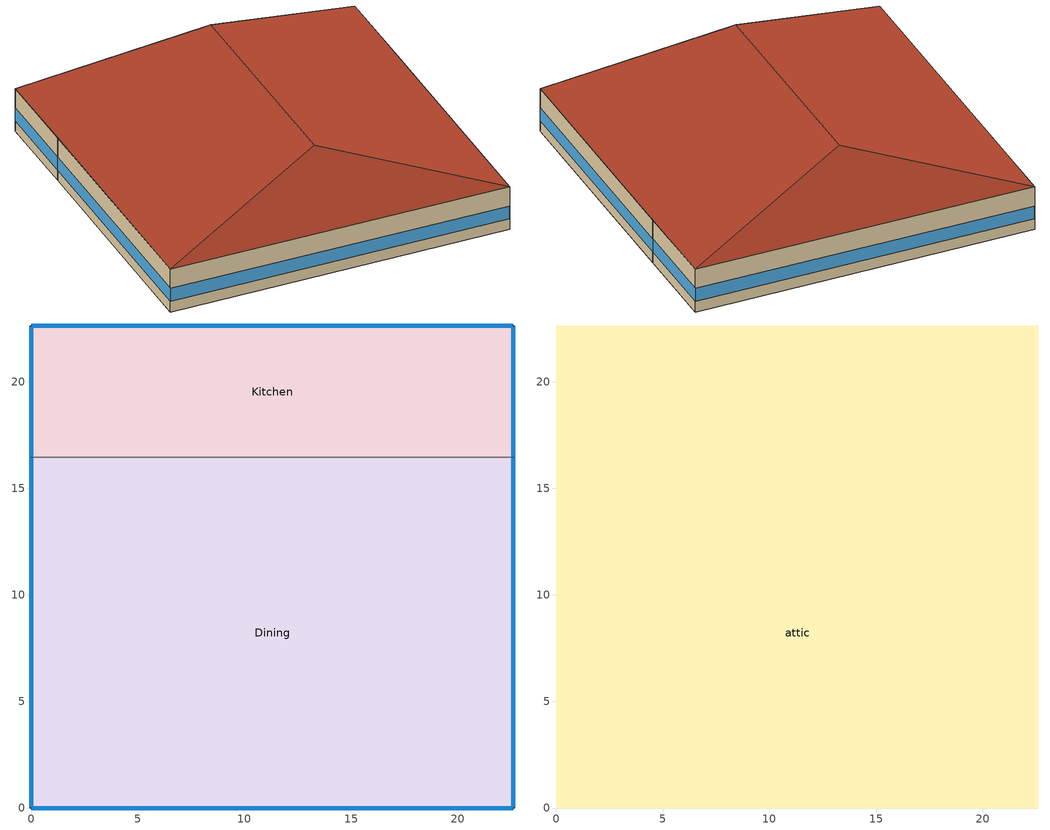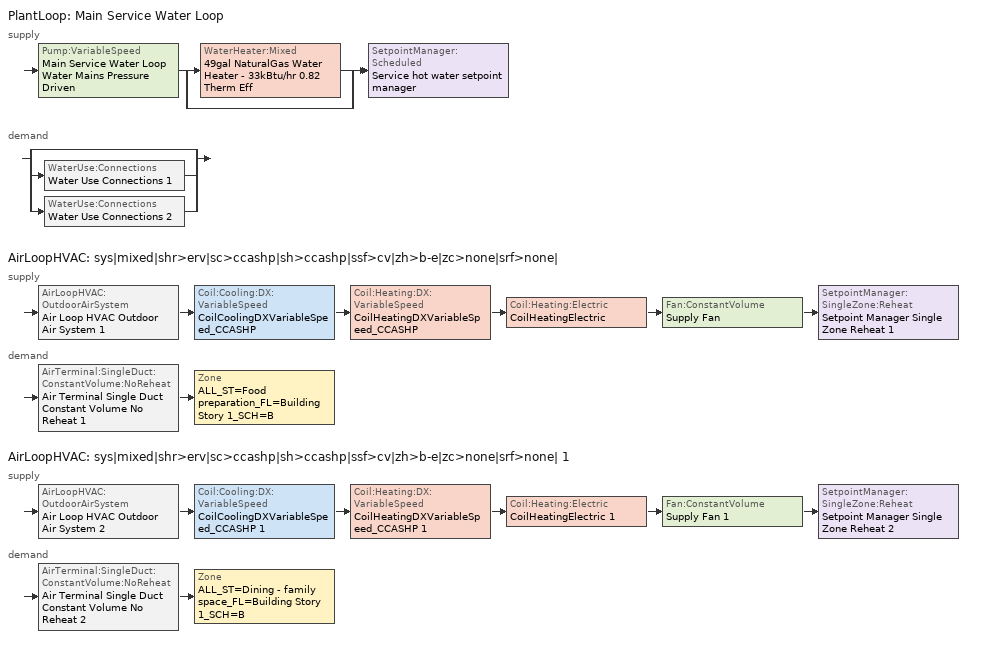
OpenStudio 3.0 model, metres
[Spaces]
Kitchen
 floor ground: 22.61,22.61 22.61,16.44 0,16.44 0,22.61 z0
 wall outside: 22.61,16.44 22.61,22.61 0,22.61 0,16.44 z0:3.05
 wall to Dining: 0,16.44 22.61,16.44 z0:3.05
 window (BTAP-Ext-FixedWindow:U=0.220 SHGC=0.600): 22.61,16.47 22.61,22.58 / 22.58,22.61 0.03,22.61 / 0,22.58 0,16.47 z0.76:1.68
Dining
 floor ground: 22.61,16.44 22.61,0 0,0 0,16.44 z0
 wall outside: 0,16.44 0,0 22.61,0 22.61,16.44 z0:3.05
 window (BTAP-Ext-FixedWindow:U=0.220 SHGC=0.600): 22.61,0.03 22.61,16.42 / 0.03,0 22.58,0 / 0,16.42 0,0.03 z0.76:1.68
attic
 floor to Dining: 22.61,16.44 22.61,0 0,0 0,16.44 z3.05
 floor to Kitchen: 22.61,22.61 22.61,16.44 0,16.44 0,22.61 z3.05
 roof outside: 11.3,18.84,6.82 22.61,22.61,3.05 0,22.61,3.05; 11.3,3.77,6.82 0,0,3.05 22.61,0,3.05; 11.3,18.84,6.82 0,22.61,3.05 0,0,3.05 11.3,3.77,6.82; 11.3,3.77,6.82 22.61,0,3.05 22.61,22.61,3.05 11.3,18.84,6.82
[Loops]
PlantLoop 'Main Service Water Loop'
 supply: Pump:VariableSpeed 'Main Service Water Loop Water Mains Pressure Driven' > split
  | WaterHeater:Mixed '49gal NaturalGas Water Heater - 33kBtu/hr 0.82 Therm Eff'
  | bypass
  join > SetpointManager:Scheduled 'Service hot water setpoint manager'
 demand: split
  | bypass
  | WaterUse:Connections 'Water Use Connections 1'
  | WaterUse:Connections 'Water Use Connections 2'
AirLoopHVAC 'sys|mixed|shr>erv|sc>ccashp|sh>ccashp|ssf>cv|zh>b-e|zc>none|srf>none|'
 supply: AirLoopHVAC:OutdoorAirSystem 'Air Loop HVAC Outdoor Air System 1' > Coil:Cooling:DX:VariableSpeed 'CoilCoolingDXVariableSpeed_CCASHP' > Coil:Heating:DX:VariableSpeed 'CoilHeatingDXVariableSpeed_CCASHP' > Coil:Heating:Electric 'CoilHeatingElectric' > Fan:ConstantVolume 'Supply Fan' > SetpointManager:SingleZone:Reheat 'Setpoint Manager Single Zone Reheat 1'
 demand: AirTerminal:SingleDuct:ConstantVolume:NoReheat 'Air Terminal Single Duct Constant Volume No Reheat 1' > Zone 'ALL_ST=Food preparation_FL=Building Story 1_SCH=B'
AirLoopHVAC 'sys|mixed|shr>erv|sc>ccashp|sh>ccashp|ssf>cv|zh>b-e|zc>none|srf>none| 1'
 supply: AirLoopHVAC:OutdoorAirSystem 'Air Loop HVAC Outdoor Air System 2' > Coil:Cooling:DX:VariableSpeed 'CoilCoolingDXVariableSpeed_CCASHP 1' > Coil:Heating:DX:VariableSpeed 'CoilHeatingDXVariableSpeed_CCASHP 1' > Coil:Heating:Electric 'CoilHeatingElectric 1' > Fan:ConstantVolume 'Supply Fan 1' > SetpointManager:SingleZone:Reheat 'Setpoint Manager Single Zone Reheat 2'
 demand: AirTerminal:SingleDuct:ConstantVolume:NoReheat 'Air Terminal Single Duct Constant Volume No Reheat 2' > Zone 'ALL_ST=Dining - family space_FL=Building Story 1_SCH=B'
[Site]
Banff CS_AB_CAN: Latitude {deg}=51.193; Longitude {deg}=-115.552; Time Zone {hr}=-7; Elevation {m}=1396.9; Terrain=City
[Building]
FullServiceRestaurant: North Axis {deg}=0; Default Construction Set=BTAP-Mass at hdd = 5500.0; Standards Number of Stories=1; Standards Number of Above Ground Stories=1; Standards Template=NECB2011; Standards Building Type=FullServiceRestaurant
[Site:WaterMainsTemperature]
Calculation Method=Correlation; Annual Average Outdoor Air Temperature {C}=2.93333; Maximum Difference In Monthly Average Outdoor Air Temperatures {deltaC}=24.2
[Site:GroundTemperature:BuildingSurface]
19.527, 19.502, 19.536, 19.598, 20.002, 21.64, 22.225, 22.375, 21.449, 20.121, 19.802, 19.633
[SizingPeriod:DesignDay] Barometric Pressure {Pa}=85631; Sky Clearness=0; Rain Indicator=0; Snow Indicator=0; Day of Month=21; Daylight Saving Time Indicator=0; Humidity Indicating Type=Wetbulb; Dry-Bulb Temperature Range Modifier Type=DefaultMultipliers
Name | Maximum Dry-Bulb Temperature {C} | Daily Dry-Bulb Temperature Range {deltaC} | Humidity Indicating Conditions at Maximum Dry-Bulb | Wind Speed {m/s} | Wind Direction {deg} | Month | Day Type | Solar Model Indicator | ASHRAE Taub | ASHRAE Taud
Banff CS Ann Clg .4% Condns DB=>MWB | 27.4 | 14.4 | 13.7 | 3.1 | 230 | 7 | SummerDesignDay | ASHRAETau | 0.357 | 2.375
Banff CS Ann Htg 99.6% Condns DB | -30.3 | 0 | -30.3 | 1.3 | 70 | 12 | WinterDesignDay | ASHRAEClearSky
[Material:NoMass] Roughness=Smooth; Thermal Absorptance=0.9; Solar Absorptance=0.7
Name | Thermal Resistance {m2-K/W} | Visible Absorptance
Typical Carpet Pad; Typical Carpet Pad 1 | 0.21648 | 0.8
Typical Insulation 1 | 5.91238 | 0.7
Typical Insulation 2 | 4.49096 | 0.7
Typical Insulation 3 | 6.17282 | 0.7
Typical Carpet Pad 2 | 1.25503 | 0.8
Typical Carpet Pad 3; Typical Carpet Pad 4 | 3.45515 | 0.8
Typical Insulation 4 | 0.454528 | 0.7
Typical Insulation 5 | 0.454545 | 0.7
[Material]
Name | Roughness | Thickness {m} | Conductivity {W/m-K} | Density {kg/m3} | Specific Heat {J/kg-K} | Thermal Absorptance | Solar Absorptance | Visible Absorptance
G05 25mm wood | MediumSmooth | 0.0254 | 0.15 | 608 | 1630 | 0.9 | 0.5 | 0.5
100mm Normalweight concrete floor 1 | MediumSmooth | 0.1016 | 2.31 | 2322 | 832
G01 13mm gypsum board 1 | Smooth | 0.0127 | 0.16 | 800 | 1090 | 0.9 | 0.7 | 0.5
4 in. Normalweight Concrete Floor 1 | MediumRough | 0.1016 | 2.31 | 2322 | 832 | 0.9 | 0.7 | 0.7
1IN Stucco 1 | Smooth | 0.0253 | 0.6918 | 1858 | 837 | 0.9 | 0.7 | 0.92
8IN CONCRETE HW RefBldg 1 | Rough | 0.2032 | 1.311 | 2240 | 836.8 | 0.9 | 0.7 | 0.7
1/2IN Gypsum 1 | Smooth | 0.0127 | 0.16 | 784.9 | 830 | 0.9 | 0.4 | 0.4
Metal Roof Surface 1; F08 Metal surface 1 | Smooth | 0.0008 | 45.28 | 7824 | 500 | 0.9 | 0.7 | 0.7
6 in. Normalweight Concrete Floor 1; 6 in. Normalweight Concrete Floor 2; 6 in. Normalweight Concrete Floor 3 | MediumRough | 0.1524 | 2.31 | 2322 | 832 | 0.9 | 0.7 | 0.7
[Construction]
BTAP-Int-Partition; BTAP-Int-Door: G05 25mm wood
BTAP-Int-Floor: 100mm Normalweight concrete floor 1, Typical Carpet Pad
BTAP-Int-Wall: G01 13mm gypsum board 1, G01 13mm gypsum board 1
BTAP-Int-Ceiling: Typical Carpet Pad, 100mm Normalweight concrete floor 1
BTAP-Int-Window: SimpleGlazing
BTAP-Ext-Floor-Mass:U-0.162: Typical Insulation 1, 4 in. Normalweight Concrete Floor 1, Typical Carpet Pad 1
BTAP-Ext-Wall-Mass:U-0.21: 1IN Stucco 1, 8IN CONCRETE HW RefBldg 1, Typical Insulation 2, 1/2IN Gypsum 1
BTAP-Ext-Roof-Metal:U-0.162: Metal Roof Surface 1, Typical Insulation 3
BTAP-Grnd-Floor-Mass:U-0.757: 6 in. Normalweight Concrete Floor 1, Typical Carpet Pad 2
BTAP-Grnd-Wall-Mass:U-0.284: 6 in. Normalweight Concrete Floor 2, Typical Carpet Pad 3
BTAP-Grnd-Roof-Mass:U-0.284: 6 in. Normalweight Concrete Floor 3, Typical Carpet Pad 4
BTAP-Ext-FixedWindow:U=0.220 SHGC=0.600; BTAP-Ext-GlassDoors:U=0.220 SHGC=0.600; BTAP-Ext-Skylights:U=0.220 SHGC=0.600; BTAP-Ext-DaylightDomes:U=0.220 SHGC=0.600; BTAP-Ext-DaylightDiffuser:U=0.220 SHGC=0.600: SimpleGlazing:U=0.220 SHGC=0.600
BTAP-Ext-Door:U-2.2: F08 Metal surface 1, Typical Insulation 4
BTAP-Ext-OverHeadDoor:U-2.2: Typical Insulation 5
[DefaultConstructionSet]
BTAP-Mass at hdd = 5500.0: Default Exterior Surface Constructions=BTAP-Mass at hdd = 5500.0; Default Interior Surface Constructions=Default Surface Constructions 2; Default Ground Contact Surface Constructions=BTAP-Mass at hdd = 5500.0 1; Default Exterior SubSurface Constructions=BTAP-Mass at hdd = 5500.0; Default Interior SubSurface Constructions=Default Sub Surface Constructions 2; Interior Partition Construction=BTAP-Int-Partition
[DefaultSurfaceConstructions]
Name | Floor Construction | Wall Construction | Roof Ceiling Construction
Default Surface Constructions 2 | BTAP-Int-Floor | BTAP-Int-Wall | BTAP-Int-Ceiling
BTAP-Mass at hdd = 5500.0 | BTAP-Ext-Floor-Mass:U-0.162 | BTAP-Ext-Wall-Mass:U-0.21 | BTAP-Ext-Roof-Metal:U-0.162
BTAP-Mass at hdd = 5500.0 1 | BTAP-Grnd-Floor-Mass:U-0.757 | BTAP-Grnd-Wall-Mass:U-0.284 | BTAP-Grnd-Roof-Mass:U-0.284
[DefaultSubSurfaceConstructions]
Name | Fixed Window Construction | Operable Window Construction | Door Construction | Glass Door Construction | Overhead Door Construction | Skylight Construction | Tubular Daylight Dome Construction | Tubular Daylight Diffuser Construction
Default Sub Surface Constructions 2 | BTAP-Int-Window | BTAP-Int-Window | BTAP-Int-Door
BTAP-Mass at hdd = 5500.0 | BTAP-Ext-FixedWindow:U=0.220 SHGC=0.600 | BTAP-Ext-FixedWindow:U=0.220 SHGC=0.600 | BTAP-Ext-Door:U-2.2 | BTAP-Ext-GlassDoors:U=0.220 SHGC=0.600 | BTAP-Ext-OverHeadDoor:U-2.2 | BTAP-Ext-Skylights:U=0.220 SHGC=0.600 | BTAP-Ext-DaylightDomes:U=0.220 SHGC=0.600 | BTAP-Ext-DaylightDiffuser:U=0.220 SHGC=0.600
[WindowMaterial:SimpleGlazingSystem] U-Factor {W/m2-K}=2.2; Solar Heat Gain Coefficient=0.6; Visible Transmittance=0.21
SimpleGlazing; SimpleGlazing:U=0.220 SHGC=0.600
[Space]
Name | Space Type | Building Story | Thermal Zone | Part of Total Floor Area
Kitchen | Space Function Food preparation | Building Story 1 | ALL_ST=Food preparation_FL=Building Story 1_SCH=B | Yes
Dining | Space Function Dining - family space | Building Story 1 | ALL_ST=Dining - family space_FL=Building Story 1_SCH=B | Yes
attic | Space Function - undefined - | Building Story 2 | ALL_ST=- undefined -_FL=Building Story 2_SCH=A | No
[BuildingStory]
Name | Nominal Z Coordinate {m}
Building Story 1 | 0
Building Story 2 | 3.0488
[SpaceType] Standards Building Type=Space Function
Name | Default Schedule Set | Design Specification Outdoor Air Object | Standards Space Type
Space Function - undefined - | Space Function - undefined - Schedule Set | Space Function - undefined - Ventilation | - undefined -
Space Function Dining - family space | Space Function Dining - family space Schedule Set | Space Function Dining - family space Ventilation | Dining - family space
Space Function Food preparation | Space Function Food preparation Schedule Set | Space Function Food preparation Ventilation | Food preparation
[DesignSpecification:OutdoorAir]
Name | Outdoor Air Flow per Person {m3/s-person} | Outdoor Air Flow per Floor Area {m3/s-m2} | Outdoor Air Flow Air Changes per Hour {1/hr} | Outdoor Air Method
Space Function - undefined - Ventilation | 0 | 0 | 0
Space Function Dining - family space Ventilation | 0.0266709 | 0.0009144 |  | Sum
Space Function Food preparation Ventilation | 0.0152241 | 0.0006096 |  | Sum
[DefaultScheduleSet] Infiltration Schedule=Always On
Name | Number of People Schedule | People Activity Level Schedule | Lighting Schedule | Electric Equipment Schedule
Space Function - undefined - Schedule Set
Space Function Dining - family space Schedule Set; Space Function Food preparation Schedule Set | NECB-B-Occupancy | NECB-Activity | NECB-B-Lighting | NECB-B-Electric-Equipment
[ThermostatSetpoint:DualSetpoint]
Name | Heating Setpoint Temperature Schedule | Cooling Setpoint Temperature Schedule
Space Function - undefined - Thermostat 3
Space Function Food preparation Thermostat 3; Space Function Dining - family space Thermostat 3 | NECB-B-Thermostat Setpoint-Heating | NECB-B-Thermostat Setpoint-Cooling
[People:Definition] Number of People Calculation Method=People/Area; Fraction Radiant=0.3
Name | People per Space Floor Area {person/m2}
Space Function Dining - family space People Definition | 0.0999967
Space Function Food preparation People Definition | 0.0500522
[People] Work Efficiency Schedule=Work Efficiency Schedule; Clothing Insulation Schedule=Clothing Schedule; Air Velocity Schedule=Air Velocity Schedule; Multiplier=1
Name | People Definition | Space or SpaceType
Space Function Dining - family space People | Space Function Dining - family space People Definition | Space Function Dining - family space
Space Function Food preparation People | Space Function Food preparation People Definition | Space Function Food preparation
[Lights:Definition] Design Level Calculation Method=Watts/Area; Fraction Radiant=0.5; Fraction Visible=0.2
Name | Watts per Space Floor Area {W/m2}
Space Function Dining - family space Lights Definition | 9.59992
Space Function Food preparation Lights Definition | 10.6999
[Lights] Fraction Replaceable=1
Name | Lights Definition | Space or SpaceType
Space Function Dining - family space Lights | Space Function Dining - family space Lights Definition | Space Function Dining - family space
Space Function Food preparation Lights | Space Function Food preparation Lights Definition | Space Function Food preparation
[ElectricEquipment:Definition] Design Level Calculation Method=Watts/Area; Fraction Radiant=0.5
Name | Watts per Space Floor Area {W/m2}
Space Function Dining - family space Elec Equip Definition | 0.999992
Space Function Food preparation Elec Equip Definition | 9.99992
[ElectricEquipment]
Name | Electric Equipment Definition | Space or SpaceType
Space Function Dining - family space Elec Equip | Space Function Dining - family space Elec Equip Definition | Space Function Dining - family space
Space Function Food preparation Elec Equip | Space Function Food preparation Elec Equip Definition | Space Function Food preparation
[SpaceInfiltration:DesignFlowRate] Schedule=Always On Discrete; Design Flow Rate Calculation Method=Flow/ExteriorArea; Flow per Exterior Surface Area {m3/s-m2}=0.00025; Constant Term Coefficient=0; Temperature Term Coefficient=0; Velocity Term Coefficient=0.224; Velocity Squared Term Coefficient=0
Name | Space or SpaceType
attic Infiltration | attic
Dining Infiltration | Dining
Kitchen Infiltration | Kitchen
[ThermalZone] Use Ideal Air Loads=No
Name | Thermostat
ALL_ST=- undefined -_FL=Building Story 2_SCH=A | Space Function - undefined - Thermostat 3
ALL_ST=Food preparation_FL=Building Story 1_SCH=B | Space Function Food preparation Thermostat 3
ALL_ST=Dining - family space_FL=Building Story 1_SCH=B | Space Function Dining - family space Thermostat 3
[Sizing:Zone] Zone Cooling Design Supply Air Temperature Input Method=SupplyAirTemperature; Zone Cooling Design Supply Air Temperature Difference {deltaC}=11.11; Zone Heating Design Supply Air Temperature Input Method=SupplyAirTemperature; Zone Heating Design Supply Air Temperature Difference {deltaC}=11.11; Zone Cooling Design Supply Air Humidity Ratio {kg-H2O/kg-air}=0.0085; Zone Heating Design Supply Air Humidity Ratio {kg-H2O/kg-air}=0.008; Cooling Design Air Flow Method=DesignDay; Heating Design Air Flow Method=DesignDay; Account for Dedicated Outdoor Air System=No; Dedicated Outdoor Air System Control Strategy=NeutralSupplyAir; Dedicated Outdoor Air Low Setpoint Temperature for Design {C}=autosize; Dedicated Outdoor Air High Setpoint Temperature for Design {C}=autosize
Name | Zone Cooling Design Supply Air Temperature {C} | Zone Heating Design Supply Air Temperature {C} | Zone Heating Sizing Factor | Zone Cooling Sizing Factor
ALL_ST=- undefined -_FL=Building Story 2_SCH=A | 14 | 40
ALL_ST=Food preparation_FL=Building Story 1_SCH=B; ALL_ST=Dining - family space_FL=Building Story 1_SCH=B | 13 | 43 | 1.3 | 1.1
[Zone equipment]
ALL_ST=Food preparation_FL=Building Story 1_SCH=B: Air Terminal Single Duct Constant Volume No Reheat 1, ZoneHVACBaseboardConvectiveElectric
ALL_ST=Dining - family space_FL=Building Story 1_SCH=B: Air Terminal Single Duct Constant Volume No Reheat 2, ZoneHVACBaseboardConvectiveElectric 1
[PlantLoop]
Main Service Water Loop: Glycol Concentration=0; Maximum Loop Temperature {C}=60; Minimum Loop Temperature {C}=10; Plant Loop Volume {m3}=Autocalculate; Load Distribution Scheme=Optimal
[Sizing:Plant]
Main Service Water Loop: Loop Type=Heating; Design Loop Exit Temperature {C}=60; Loop Design Temperature Difference {deltaC}=5; Sizing Option=NonCoincident; Zone Timesteps in Averaging Window=1; Coincident Sizing Factor Mode=None
[SetpointManager:Scheduled]
Service hot water setpoint manager: Control Variable=Temperature; Schedule=Service Water Loop Temp - 140F
[Pump:VariableSpeed]
Main Service Water Loop Water Mains Pressure Driven: Rated Pump Head {Pa}=0.001; Motor Efficiency=0.7; Pump Control Type=Continuous; Skin Loss Radiative Fraction=0.5; Design Power Sizing Method=PowerPerFlowPerPressure; Design Electric Power per Unit Flow Rate {W/(m3/s)}=348701.1; Design Shaft Power per Unit Flow Rate per Unit Head {W-s/m3-Pa}=1.28205; Design Minimum Flow Rate Fraction=0
[WaterHeater:Mixed]
49gal NaturalGas Water Heater - 33kBtu/hr 0.82 Therm Eff: Tank Volume {m3}=0.184338; Setpoint Temperature Schedule=Service Water Loop Temp - 140F; Deadband Temperature Difference {deltaC}=2; Maximum Temperature Limit {C}=60; Heater Control Type=Cycle; Heater Maximum Capacity {W}=9631.68; Heater Fuel Type=NaturalGas; Heater Thermal Efficiency=0.82; Part Load Factor Curve=SWH-EFFFPLR-NECB2011; Off Cycle Parasitic Fuel Consumption Rate {W}=31.3783; Off Cycle Parasitic Fuel Type=NaturalGas; Off Cycle Parasitic Heat Fraction to Tank=0.8; On Cycle Parasitic Fuel Consumption Rate {W}=31.3783; On Cycle Parasitic Fuel Type=NaturalGas; On Cycle Parasitic Heat Fraction to Tank=0; Ambient Temperature Indicator=Schedule; Ambient Temperature Schedule=Water Heater Ambient Temp Schedule - 70.0f; Off Cycle Loss Coefficient to Ambient Temperature {W/K}=2.9847; On Cycle Loss Coefficient to Ambient Temperature {W/K}=2.9847; Use Side Effectiveness=1; Source Side Effectiveness=1; Use Side Design Flow Rate {m3/s}=autosize; Source Side Design Flow Rate {m3/s}=autosize; Indirect Water Heating Recovery Time {hr}=1.5; Source Side Flow Control Mode=IndirectHeatPrimarySetpoint
[WaterUse:Connections]
Name | Water Use Equipment Name 1
Water Use Connections 1 | Dining Service Water Use 0.38gal/min
Water Use Connections 2 | Kitchen Service Water Use 0.07gal/min
[WaterUse:Equipment:Definition]
Name | Peak Flow Rate {m3/s} | Target Temperature Schedule | Sensible Fraction Schedule | Latent Fraction Schedule
Dining Service Water Use Def 0.38gal/min | 2.39515e-05 | Schedule Ruleset 5 | Schedule Ruleset 3 | Schedule Ruleset 4
Kitchen Service Water Use Def 0.07gal/min | 4.49574e-06 | Schedule Ruleset 8 | Schedule Ruleset 6 | Schedule Ruleset 7
[WaterUse:Equipment] Flow Rate Fraction Schedule=NECB-B-Service Water Heating
Name | Water Use Equipment Definition | Space
Dining Service Water Use 0.38gal/min | Dining Service Water Use Def 0.38gal/min | Dining
Kitchen Service Water Use 0.07gal/min | Kitchen Service Water Use Def 0.07gal/min | Kitchen
[AirLoopHVAC] Design Supply Air Flow Rate {m3/s}=AutoSize
Name | Availability Schedule
sys|mixed|shr>erv|sc>ccashp|sh>ccashp|ssf>cv|zh>b-e|zc>none|srf>none| | sys|mixed|shr>none|sc>ccashp|sh>ccashp|ssf>cv|zh>b-e|zc>none|srf>none| Occ Sch
sys|mixed|shr>erv|sc>ccashp|sh>ccashp|ssf>cv|zh>b-e|zc>none|srf>none| 1 | sys|mixed|shr>none|sc>ccashp|sh>ccashp|ssf>cv|zh>b-e|zc>none|srf>none| 1 Occ Sch
[Sizing:System] Type of Load to Size On=Sensible; Design Outdoor Air Flow Rate {m3/s}=Autosize; Central Heating Maximum System Air Flow Ratio=1; Preheat Design Temperature {C}=7; Preheat Design Humidity Ratio {kg-H2O/kg-Air}=0.008; Precool Design Temperature {C}=13; Precool Design Humidity Ratio {kg-H2O/kg-Air}=0.008; Central Cooling Design Supply Air Temperature {C}=13; Central Heating Design Supply Air Temperature {C}=43; Sizing Option=NonCoincident; 100% Outdoor Air in Cooling=No; 100% Outdoor Air in Heating=No; Central Cooling Design Supply Air Humidity Ratio {kg-H2O/kg-Air}=0.0085; Central Heating Design Supply Air Humidity Ratio {kg-H2O/kg-Air}=0.008; Cooling Design Air Flow Method=DesignDay; Cooling Design Air Flow Rate {m3/s}=0; Heating Design Air Flow Method=DesignDay; Heating Design Air Flow Rate {m3/s}=0; System Outdoor Air Method=ZoneSum; Zone Maximum Outdoor Air Fraction=1; Cooling Supply Air Flow Rate Per Floor Area {m3/s-m2}=0.00996765; Cooling Fraction of Autosized Cooling Supply Air Flow Rate=1; Cooling Supply Air Flow Rate Per Unit Cooling Capacity {m3/s-W}=3.94755e-05; Heating Supply Air Flow Rate Per Floor Area {m3/s-m2}=0.00996765; Heating Fraction of Autosized Heating Supply Air Flow Rate=1; Heating Fraction of Autosized Cooling Supply Air Flow Rate=1; Heating Supply Air Flow Rate Per Unit Heating Capacity {m3/s-W}=3.15882e-05; Cooling Design Capacity Method=CoolingDesignCapacity; Cooling Design Capacity {W}=autosize; Cooling Design Capacity Per Floor Area {W/m2}=234.7; Fraction of Autosized Cooling Design Capacity=1; Heating Design Capacity Method=HeatingDesignCapacity; Heating Design Capacity {W}=autosize; Heating Design Capacity Per Floor Area {W/m2}=157; Fraction of Autosized Heating Design Capacity=1; Central Cooling Capacity Control Method=OnOff
sys|mixed|shr>erv|sc>ccashp|sh>ccashp|ssf>cv|zh>b-e|zc>none|srf>none|; sys|mixed|shr>erv|sc>ccashp|sh>ccashp|ssf>cv|zh>b-e|zc>none|srf>none| 1
[SetpointManager:SingleZone:Reheat] Minimum Supply Air Temperature {C}=13; Maximum Supply Air Temperature {C}=43
Name | Control Zone
Setpoint Manager Single Zone Reheat 1 | ALL_ST=Food preparation_FL=Building Story 1_SCH=B
Setpoint Manager Single Zone Reheat 2 | ALL_ST=Dining - family space_FL=Building Story 1_SCH=B
[Fan:ConstantVolume] Availability Schedule=Always On Discrete; Fan Total Efficiency=0.39975; Pressure Rise {Pa}=640; Maximum Flow Rate {m3/s}=AutoSize; Motor Efficiency=0.615
Supply Fan; Supply Fan 1
[Coil:Heating:DX:VariableSpeed] Nominal Speed Level=1; Rated Heating Capacity At Selected Nominal Speed Level {W}=autosize; Rated Air Flow Rate At Selected Nominal Speed Level {m3/s}=autosize; Defrost Energy Input Ratio Function of Temperature Curve=Mitsubishi Hyper Heating VRF Outdoor Unit Defrost HEIRFT curve 1; Minimum Outdoor Dry-Bulb Temperature for Compressor Operation {C}=-25; Maximum Outdoor Dry-Bulb Temperature for Defrost Operation {C}=5; Crankcase Heater Capacity {W}=0.001; Maximum Outdoor Dry-Bulb Temperature for Crankcase Heater Operation {C}=10; Defrost Strategy=ReverseCycle; Defrost Control=OnDemand; Defrost Time Period Fraction=0.166667; Resistive Defrost Heater Capacity {W}=autosize
Name | Energy Part Load Fraction Curve
CoilHeatingDXVariableSpeed_CCASHP | Mitsubishi Hyper Heating VRF Outdoor Unit HPLFFPLR curve
CoilHeatingDXVariableSpeed_CCASHP 1 | Mitsubishi Hyper Heating VRF Outdoor Unit HPLFFPLR curve 1
[Coil:Heating:DX:VariableSpeed:SpeedData] Reference Unit Gross Rated Heating Capacity {W}=9124.85; Reference Unit Gross Rated Heating COP=4.06; Reference Unit Rated Air Flow Rate {m3/s}=0.653; Heating Capacity Function of Temperature Curve=Mitsubishi Hyper Heating VRF Outdoor Unit HCAPFT curve; Total  Heating Capacity Function of Air Flow Fraction Curve=Mitsubishi Hyper Heating VRF Outdoor Unit HCAPFFF curve; Energy Input Ratio Function of Temperature Curve=Mitsubishi Hyper Heating VRF Outdoor Unit HEIRFT curve; Energy Input Ratio Function of Air Flow Fraction Curve=Mitsubishi Hyper Heating VRF Outdoor Unit HEIRFFF curve
Coil Heating DX Variable Speed Speed Data 1; Coil Heating DX Variable Speed Speed Data 2
[Coil:Heating:Electric] Availability Schedule=Always On Discrete
CoilHeatingElectric; CoilHeatingElectric 1
[Coil:Cooling:DX:VariableSpeed] Nominal Speed Level=1; Gross Rated Total Cooling Capacity At Selected Nominal Speed Level {W}=autosize; Rated Air Flow Rate At Selected Nominal Speed Level {m3/s}=autosize; Nominal Time for Condensate to Begin Leaving the Coil {s}=0; Initial Moisture Evaporation Rate Divided by Steady-State AC Latent Capacity=0; Condenser Type=AirCooled; Evaporative Condenser Pump Rated Power Consumption {W}=0; Crankcase Heater Capacity {W}=0; Maximum Outdoor Dry-Bulb Temperature for Crankcase Heater Operation {C}=10; Minimum Outdoor Dry-Bulb Temperature for Compressor Operation {C}=-25; Basin Heater Capacity {W/K}=0; Basin Heater Setpoint Temperature {C}=2
Name | Energy Part Load Fraction Curve
CoilCoolingDXVariableSpeed_CCASHP | Mitsubishi Hyper Heating VRF Outdoor Unit CPLFFPLR curve
CoilCoolingDXVariableSpeed_CCASHP 1 | Mitsubishi Hyper Heating VRF Outdoor Unit CPLFFPLR curve 1
[Coil:Cooling:DX:VariableSpeed:SpeedData] Reference Unit Gross Rated Total Cooling Capacity {W}=8914.19; Reference Unit Gross Rated Sensible Heat Ratio=0.79; Reference Unit Gross Rated Cooling COP {W/W}=3.66; Reference Unit Rated Air Flow Rate {m3/s}=0.944; Total Cooling Capacity Function of Temperature Curve=Mitsubishi Hyper Heating VRF Outdoor Unit CCAPFT curve; Total Cooling Capacity Function of Air Flow Fraction Curve=Mitsubishi Hyper Heating VRF Outdoor Unit CCAPFFF curve; Energy Input Ratio Function of Temperature Curve=Mitsubishi Hyper Heating VRF Outdoor Unit CEIRFT curve; Energy Input Ratio Function of Air Flow Fraction Curve=Mitsubishi Hyper Heating VRF Outdoor Unit CEIRFFF curve
Coil Cooling DX Variable Speed Speed Data 1; Coil Cooling DX Variable Speed Speed Data 2
[Controller:OutdoorAir] Minimum Outdoor Air Flow Rate {m3/s}=autosize; Maximum Outdoor Air Flow Rate {m3/s}=Autosize; Economizer Control Type=NoEconomizer; Economizer Control Action Type=ModulateFlow; Economizer Maximum Limit Dry-Bulb Temperature {C}=28; Economizer Maximum Limit Enthalpy {J/kg}=64000; Economizer Minimum Limit Dry-Bulb Temperature {C}=-100; Lockout Type=NoLockout; Minimum Limit Type=FixedMinimum; High Humidity Control=No; Heat Recovery Bypass Control Type=BypassWhenOAFlowGreaterThanMinimum
Name | Minimum Outdoor Air Schedule | Controller Mechanical Ventilation
Controller Outdoor Air 1 | sys|mixed|shr>none|sc>ccashp|sh>ccashp|ssf>cv|zh>b-e|zc>none|srf>none| Occ Sch | Controller Mechanical Ventilation 1
Controller Outdoor Air 2 | sys|mixed|shr>none|sc>ccashp|sh>ccashp|ssf>cv|zh>b-e|zc>none|srf>none| 1 Occ Sch | Controller Mechanical Ventilation 2
[Controller:MechanicalVentilation] Availability Schedule=Always On Discrete; System Outdoor Air Method=ZoneSum
Controller Mechanical Ventilation 1; Controller Mechanical Ventilation 2
[AirLoopHVAC:OutdoorAirSystem]
Name | Controller
Air Loop HVAC Outdoor Air System 1 | Controller Outdoor Air 1
Air Loop HVAC Outdoor Air System 2 | Controller Outdoor Air 2
[AirTerminal:SingleDuct:ConstantVolume:NoReheat] Availability Schedule=Always On Discrete; Maximum Air Flow Rate {m3/s}=AutoSize
Air Terminal Single Duct Constant Volume No Reheat 1; Air Terminal Single Duct Constant Volume No Reheat 2
[ZoneHVAC:Baseboard:Convective:Electric] Availability Schedule=Always On Discrete; Nominal Capacity {W}=autosize; Efficiency=1
ZoneHVACBaseboardConvectiveElectric; ZoneHVACBaseboardConvectiveElectric 1
[AvailabilityManager:NightCycle] Applicability Schedule=Always On Discrete; Control Type=CycleOnAny; Thermostat Tolerance {deltaC}=1; Cycling Run Time {s}=3600
Availability Manager Night Cycle 1; Availability Manager Night Cycle 2
[HeatExchanger:AirToAir:SensibleAndLatent] Availability Schedule=Always On Discrete; Nominal Supply Air Flow Rate {m3/s}=autosize; Sensible Effectiveness at 100% Heating Air Flow=0.5; Latent Effectiveness at 100% Heating Air Flow=0.5; Sensible Effectiveness at 75% Heating Air Flow=0.5; Latent Effectiveness at 75% Heating Air Flow=0.5; Sensible Effectiveness at 100% Cooling Air Flow=0.5; Latent Effectiveness at 100% Cooling Air Flow=0.5; Sensible Effectiveness at 75% Cooling Air Flow=0.5; Latent Effectiveness at 75% Cooling Air Flow=0.5; Supply Air Outlet Temperature Control=Yes; Heat Exchanger Type=Rotary; Frost Control Type=ExhaustOnly; Threshold Temperature {C}=-23.3; Initial Defrost Time Fraction=0.167; Rate of Defrost Time Fraction Increase {1/K}=1.44; Economizer Lockout=Yes
Name | Nominal Electric Power {W}
sys|mixed|shr>none|sc>ccashp|sh>ccashp|ssf>cv|zh>b-e|zc>none|srf>none| ERV | 187.192
sys|mixed|shr>none|sc>ccashp|sh>ccashp|ssf>cv|zh>b-e|zc>none|srf>none| 1 ERV | 1005.26
[SetpointManager:OutdoorAirPretreat] Minimum Setpoint Temperature {C}=-99; Maximum Setpoint Temperature {C}=99; Minimum Setpoint Humidity Ratio {kgWater/kgDryAir}=1e-05; Maximum Setpoint Humidity Ratio {kgWater/kgDryAir}=1
Setpoint Manager Outdoor Air Pretreat 1; Setpoint Manager Outdoor Air Pretreat 2
[Schedule:Constant]
Always On Discrete: Value=1
[Schedule:Ruleset]
Always On: Default Day Schedule=Always On Default
Clothing Schedule: Default Day Schedule=Clothing Schedule Default Winter Clothes
Air Velocity Schedule: Default Day Schedule=Air Velocity Schedule Default
Work Efficiency Schedule: Default Day Schedule=Work Efficiency Schedule Default
NECB-B-Occupancy: Default Day Schedule=NECB-B-Occupancy Default
NECB-Activity: Default Day Schedule=NECB-Activity Default; Summer Design Day Schedule=NECB-Activity Summer Design Day; Winter Design Day Schedule=NECB-Activity Winter Design Day
NECB-B-Lighting: Default Day Schedule=NECB-B-Lighting Default
NECB-B-Electric-Equipment: Default Day Schedule=NECB-B-Electric-Equipment Default
NECB-B-Thermostat Setpoint-Heating: Default Day Schedule=NECB-B-Thermostat Setpoint-Heating Default
NECB-B-Thermostat Setpoint-Cooling: Default Day Schedule=NECB-B-Thermostat Setpoint-Cooling Default
Service Water Loop Temp - 140F: Default Day Schedule=Service Water Loop Temp - 140F Default
Water Heater Ambient Temp Schedule - 70.0f: Default Day Schedule=Water Heater Ambient Temp Schedule - 70.0f Default
Schedule Ruleset 3: Default Day Schedule=Schedule Day 5
Schedule Ruleset 4: Default Day Schedule=Schedule Day 6
Schedule Ruleset 5: Default Day Schedule=Schedule Day 7
NECB-B-Service Water Heating: Default Day Schedule=NECB-B-Service Water Heating Default
Schedule Ruleset 6: Default Day Schedule=Schedule Day 8
Schedule Ruleset 7: Default Day Schedule=Schedule Day 9
Schedule Ruleset 8: Default Day Schedule=Schedule Day 10
sys|mixed|shr>none|sc>ccashp|sh>ccashp|ssf>cv|zh>b-e|zc>none|srf>none| Occ Sch: Default Day Schedule=sys|mixed|shr>none|sc>ccashp|sh>ccashp|ssf>cv|zh>b-e|zc>none|srf>none| Occ Sch Default; Summer Design Day Schedule=sys|mixed|shr>none|sc>ccashp|sh>ccashp|ssf>cv|zh>b-e|zc>none|srf>none| Occ Sch Summer Design Day; Winter Design Day Schedule=sys|mixed|shr>none|sc>ccashp|sh>ccashp|ssf>cv|zh>b-e|zc>none|srf>none| Occ Sch Winter Design Day
sys|mixed|shr>none|sc>ccashp|sh>ccashp|ssf>cv|zh>b-e|zc>none|srf>none| 1 Occ Sch: Default Day Schedule=sys|mixed|shr>none|sc>ccashp|sh>ccashp|ssf>cv|zh>b-e|zc>none|srf>none| 1 Occ Sch Default; Summer Design Day Schedule=sys|mixed|shr>none|sc>ccashp|sh>ccashp|ssf>cv|zh>b-e|zc>none|srf>none| 1 Occ Sch Summer Design Day; Winter Design Day Schedule=sys|mixed|shr>none|sc>ccashp|sh>ccashp|ssf>cv|zh>b-e|zc>none|srf>none| 1 Occ Sch Winter Design Day
[Schedule:Day]
Always On Default; Clothing Schedule Default Winter Clothes; sys|mixed|shr>none|sc>ccashp|sh>ccashp|ssf>cv|zh>b-e|zc>none|srf>none| Occ Sch Winter Design Day; sys|mixed|shr>none|sc>ccashp|sh>ccashp|ssf>cv|zh>b-e|zc>none|srf>none| Occ Sch Summer Design Day; sys|mixed|shr>none|sc>ccashp|sh>ccashp|ssf>cv|zh>b-e|zc>none|srf>none| 1 Occ Sch Winter Design Day; sys|mixed|shr>none|sc>ccashp|sh>ccashp|ssf>cv|zh>b-e|zc>none|srf>none| 1 Occ Sch Summer Design Day: 24, 0, 1
Clothing Schedule Summer Clothes: 24, 0, 0.5
Air Velocity Schedule Default; Schedule Day 5; Schedule Day 8: 24, 0, 0.2
Work Efficiency Schedule Default: 24, 0, 0
NECB-B-Occupancy Default; NECB-B-Occupancy Default|Wkdy Day: 1, 0, 0.3, 2, 0, 0.1, 9, 0, 0, 10, 0, 0.1, 11, 0, 0.2, 12, 0, 0.5, 13, 0, 0.9, 14, 0, 0.8, 15, 0, 0.5, 17, 0, 0.2, 18, 0, 0.3, 19, 0, 0.6, 22, 0, 0.9, 23, 0, 0.6, 24, 0, 0.4
NECB-B-Occupancy Sat Day: 1, 0, 0.5, 2, 0, 0.3, 9, 0, 0, 10, 0, 0.1, 11, 0, 0.2, 12, 0, 0.5, 13, 0, 0.9, 14, 0, 0.8, 15, 0, 0.5, 17, 0, 0.2, 18, 0, 0.3, 19, 0, 0.6, 22, 0, 0.9, 24, 0, 0.6
NECB-B-Occupancy Sun|Hol Day: 1, 0, 0.1, 2, 0, 0.3, 10, 0, 0, 11, 0, 0.1, 12, 0, 0.4, 14, 0, 0.5, 15, 0, 0.4, 18, 0, 0.2, 19, 0, 0.5, 21, 0, 0.7, 22, 0, 0.5, 23, 0, 0.3, 24, 0, 0.1
NECB-Activity Default; NECB-Activity Winter Design Day; NECB-Activity Summer Design Day: 24, 0, 130
NECB-B-Lighting Default; NECB-B-Lighting Default|Wkdy Day; NECB-B-Lighting Sat Day; NECB-B-Electric-Equipment Default; NECB-B-Electric-Equipment Default|Wkdy Day; NECB-B-Electric-Equipment Sat Day: 1, 0, 0.9, 2, 0, 0.5, 9, 0, 0.1, 10, 0, 0.5, 11, 0, 0.7, 24, 0, 0.9
NECB-B-Lighting Sun|Hol Day; NECB-B-Electric-Equipment Sun|Hol Day: 2, 0, 0.5, 10, 0, 0.1, 11, 0, 0.5, 23, 0, 0.9, 24, 0, 0.5
NECB-B-Thermostat Setpoint-Heating Default; NECB-B-Thermostat Setpoint-Heating Default|Wkdy Day; NECB-B-Thermostat Setpoint-Heating Sat Day: 2, 0, 22, 8, 0, 18, 9, 0, 20, 24, 0, 22
NECB-B-Thermostat Setpoint-Heating Sun|Hol Day: 1, 0, 18, 2, 0, 22, 9, 0, 18, 10, 0, 20, 23, 0, 22, 24, 0, 18
NECB-B-Thermostat Setpoint-Cooling Default; NECB-B-Thermostat Setpoint-Cooling Default|Wkdy Day; NECB-B-Thermostat Setpoint-Cooling Sat Day: 1, 0, 24, 8, 0, 35, 24, 0, 24
NECB-B-Thermostat Setpoint-Cooling Sun|Hol Day: 9, 0, 35, 23, 0, 24, 24, 0, 35
Service Water Loop Temp - 140F Default; Schedule Day 7; Schedule Day 10: 24, 0, 60
Water Heater Ambient Temp Schedule - 70.0f Default: 24, 0, 21.1111
Schedule Day 6; Schedule Day 9: 24, 0, 0.05
NECB-B-Service Water Heating Default; NECB-B-Service Water Heating Default|Wkdy Day: 1, 0, 0.6, 2, 0, 0.5, 9, 0, 0.05, 11, 0, 0.7, 12, 0, 0.4, 13, 0, 0.5, 15, 0, 0.6, 16, 0, 0.4, 18, 0, 0.3, 19, 0, 0.4, 20, 0, 0.5, 22, 0, 0.8, 24, 0, 0.9
NECB-B-Service Water Heating Sat Day: 1, 0, 0.7, 2, 0, 0.6, 9, 0, 0.05, 11, 0, 0.7, 12, 0, 0.4, 13, 0, 0.5, 15, 0, 0.6, 16, 0, 0.4, 18, 0, 0.3, 19, 0, 0.4, 20, 0, 0.5, 22, 0, 0.8, 24, 0, 0.9
NECB-B-Service Water Heating Sun|Hol Day: 1, 0, 0.5, 2, 0, 0.6, 9, 0, 0.05, 11, 0, 0.7, 12, 0, 0.4, 13, 0, 0.5, 15, 0, 0.6, 16, 0, 0.4, 18, 0, 0.3, 19, 0, 0.4, 20, 0, 0.5, 22, 0, 0.8, 24, 0, 0.5
sys|mixed|shr>none|sc>ccashp|sh>ccashp|ssf>cv|zh>b-e|zc>none|srf>none| Occ Sch Default; sys|mixed|shr>none|sc>ccashp|sh>ccashp|ssf>cv|zh>b-e|zc>none|srf>none| 1 Occ Sch Default: 1, 0, 1, 10, 0, 0, 24, 0, 1
sys|mixed|shr>none|sc>ccashp|sh>ccashp|ssf>cv|zh>b-e|zc>none|srf>none| Occ Sch Saturday; sys|mixed|shr>none|sc>ccashp|sh>ccashp|ssf>cv|zh>b-e|zc>none|srf>none| 1 Occ Sch Saturday: 2, 0, 1, 10, 0, 0, 24, 0, 1
sys|mixed|shr>none|sc>ccashp|sh>ccashp|ssf>cv|zh>b-e|zc>none|srf>none| Occ Sch Sunday; sys|mixed|shr>none|sc>ccashp|sh>ccashp|ssf>cv|zh>b-e|zc>none|srf>none| 1 Occ Sch Sunday: 1, 0, 0, 2, 0, 1, 11, 0, 0, 23, 0, 1, 24, 0, 0
[Schedule:Rule] Date Specification Type=DateRange; Start Day=1
Name | Schedule Ruleset | Rule Order | Day Schedule | Start Month | End Month | End Day | Apply Monday | Apply Tuesday | Apply Wednesday | Apply Thursday | Apply Friday | Apply Saturday | Apply Sunday
Schedule Rule 1 | Clothing Schedule | 0 | Clothing Schedule Summer Clothes | 5 | 9 | 30
Schedule Rule 2 | NECB-B-Occupancy | 2 | NECB-B-Occupancy Default|Wkdy Day | 1 | 12 | 31 | Yes | Yes | Yes | Yes | Yes
Schedule Rule 3 | NECB-B-Occupancy | 1 | NECB-B-Occupancy Sat Day | 1 | 12 | 31 |  |  |  |  |  | Yes
Schedule Rule 4 | NECB-B-Occupancy | 0 | NECB-B-Occupancy Sun|Hol Day | 1 | 12 | 31 |  |  |  |  |  |  | Yes
Schedule Rule 5 | NECB-B-Lighting | 2 | NECB-B-Lighting Default|Wkdy Day | 1 | 12 | 31 | Yes | Yes | Yes | Yes | Yes
Schedule Rule 6 | NECB-B-Lighting | 1 | NECB-B-Lighting Sat Day | 1 | 12 | 31 |  |  |  |  |  | Yes
Schedule Rule 7 | NECB-B-Lighting | 0 | NECB-B-Lighting Sun|Hol Day | 1 | 12 | 31 |  |  |  |  |  |  | Yes
Schedule Rule 8 | NECB-B-Electric-Equipment | 2 | NECB-B-Electric-Equipment Default|Wkdy Day | 1 | 12 | 31 | Yes | Yes | Yes | Yes | Yes
Schedule Rule 9 | NECB-B-Electric-Equipment | 1 | NECB-B-Electric-Equipment Sat Day | 1 | 12 | 31 |  |  |  |  |  | Yes
Schedule Rule 10 | NECB-B-Electric-Equipment | 0 | NECB-B-Electric-Equipment Sun|Hol Day | 1 | 12 | 31 |  |  |  |  |  |  | Yes
Schedule Rule 11 | NECB-B-Thermostat Setpoint-Heating | 2 | NECB-B-Thermostat Setpoint-Heating Default|Wkdy Day | 1 | 12 | 31 | Yes | Yes | Yes | Yes | Yes
Schedule Rule 12 | NECB-B-Thermostat Setpoint-Heating | 1 | NECB-B-Thermostat Setpoint-Heating Sat Day | 1 | 12 | 31 |  |  |  |  |  | Yes
Schedule Rule 13 | NECB-B-Thermostat Setpoint-Heating | 0 | NECB-B-Thermostat Setpoint-Heating Sun|Hol Day | 1 | 12 | 31 |  |  |  |  |  |  | Yes
Schedule Rule 14 | NECB-B-Thermostat Setpoint-Cooling | 2 | NECB-B-Thermostat Setpoint-Cooling Default|Wkdy Day | 1 | 12 | 31 | Yes | Yes | Yes | Yes | Yes
Schedule Rule 15 | NECB-B-Thermostat Setpoint-Cooling | 1 | NECB-B-Thermostat Setpoint-Cooling Sat Day | 1 | 12 | 31 |  |  |  |  |  | Yes
Schedule Rule 16 | NECB-B-Thermostat Setpoint-Cooling | 0 | NECB-B-Thermostat Setpoint-Cooling Sun|Hol Day | 1 | 12 | 31 |  |  |  |  |  |  | Yes
Schedule Rule 17 | NECB-B-Service Water Heating | 2 | NECB-B-Service Water Heating Default|Wkdy Day | 1 | 12 | 31 | Yes | Yes | Yes | Yes | Yes
Schedule Rule 18 | NECB-B-Service Water Heating | 1 | NECB-B-Service Water Heating Sat Day | 1 | 12 | 31 |  |  |  |  |  | Yes
Schedule Rule 19 | NECB-B-Service Water Heating | 0 | NECB-B-Service Water Heating Sun|Hol Day | 1 | 12 | 31 |  |  |  |  |  |  | Yes
sys|mixed|shr>none|sc>ccashp|sh>ccashp|ssf>cv|zh>b-e|zc>none|srf>none| Occ Sch Saturday Rule | sys|mixed|shr>none|sc>ccashp|sh>ccashp|ssf>cv|zh>b-e|zc>none|srf>none| Occ Sch | 1 | sys|mixed|shr>none|sc>ccashp|sh>ccashp|ssf>cv|zh>b-e|zc>none|srf>none| Occ Sch Saturday | 1 | 12 | 31 |  |  |  |  |  | Yes
sys|mixed|shr>none|sc>ccashp|sh>ccashp|ssf>cv|zh>b-e|zc>none|srf>none| Occ Sch Sunday Rule | sys|mixed|shr>none|sc>ccashp|sh>ccashp|ssf>cv|zh>b-e|zc>none|srf>none| Occ Sch | 0 | sys|mixed|shr>none|sc>ccashp|sh>ccashp|ssf>cv|zh>b-e|zc>none|srf>none| Occ Sch Sunday | 1 | 12 | 31 |  |  |  |  |  |  | Yes
sys|mixed|shr>none|sc>ccashp|sh>ccashp|ssf>cv|zh>b-e|zc>none|srf>none| 1 Occ Sch Saturday Rule | sys|mixed|shr>none|sc>ccashp|sh>ccashp|ssf>cv|zh>b-e|zc>none|srf>none| 1 Occ Sch | 1 | sys|mixed|shr>none|sc>ccashp|sh>ccashp|ssf>cv|zh>b-e|zc>none|srf>none| 1 Occ Sch Saturday | 1 | 12 | 31 |  |  |  |  |  | Yes
sys|mixed|shr>none|sc>ccashp|sh>ccashp|ssf>cv|zh>b-e|zc>none|srf>none| 1 Occ Sch Sunday Rule | sys|mixed|shr>none|sc>ccashp|sh>ccashp|ssf>cv|zh>b-e|zc>none|srf>none| 1 Occ Sch | 0 | sys|mixed|shr>none|sc>ccashp|sh>ccashp|ssf>cv|zh>b-e|zc>none|srf>none| 1 Occ Sch Sunday | 1 | 12 | 31 |  |  |  |  |  |  | Yes
[Curve:Quadratic] Coefficient3 x**2=0
Name | Coefficient1 Constant | Coefficient2 x | Minimum Value of x | Maximum Value of x
Mitsubishi Hyper Heating VRF Outdoor Unit CCAPFFF curve; Mitsubishi Hyper Heating VRF Outdoor Unit HCAPFFF curve | 0.8 | 0.2 | 0.5 | 1.5
Mitsubishi Hyper Heating VRF Outdoor Unit CEIRFFF curve; Mitsubishi Hyper Heating VRF Outdoor Unit HEIRFFF curve | 1 | 0 | 0 | 1
[Curve:Biquadratic] Minimum Value of x=15
Name | Coefficient1 Constant | Coefficient2 x | Coefficient3 x**2 | Coefficient4 y | Coefficient5 y**2 | Coefficient6 x*y | Maximum Value of x | Minimum Value of y | Maximum Value of y
Mitsubishi Hyper Heating VRF Outdoor Unit CCAPFT curve | 0.041806 | 0.0640406 | -0.000556932 | 0.00840778 | -0.00010814 | -0.000333479 | 24 | -5 | 43
Mitsubishi Hyper Heating VRF Outdoor Unit CEIRFT curve | 0.60344 | 0.0108251 | -0.000129701 | -0.00687097 | 0.000288952 | 0.000152497 | 24 | -5 | 43
Mitsubishi Hyper Heating VRF Outdoor Unit HCAPFT curve | 1.04243 | 0.0320234 | -0.00158028 | 0.0255781 | -0.000168303 | -0.00103771 | 27.2 | -25 | 15
Mitsubishi Hyper Heating VRF Outdoor Unit HEIRFT curve | 1.14888 | 0.0582594 | -0.00247355 | -0.0220304 | -7.01977e-05 | -0.00028168 | 27.2 | -25 | 15
[Table:MultiVariableLookup]
Mitsubishi Hyper Heating VRF Outdoor Unit Defrost HEIRFT curve 1: LinearInterpolationOfTable, 2, BiQuadratic, SingleLineIndependentVariableWithMatrix, 1, 15, 27.2, -25, 6, Temperature, Temperature, Dimensionless, 2, 15, -25, 1.052, 15, -10, 1.052, 15, -8, 1.052, 15, -6, 1.052, 15, -4, 1.111, 15, -2, 1.149, 15, 0, 1.205, 15, 1, 1.205, 15, 2, 1.19, 15, 4, 1.052, 15, 6, 1, 27.2, -25, 1.052, 27.2, -10, 1.052, 27.2, -8, 1.052, 27.2, -6, 1.052, 27.2, -4, 1.111, 27.2, -2, 1.149, 27.2, 0, 1.205, 27.2, 1, 1.205, 27.2, 2, 1.19, 27.2, 4, 1.052, 27.2, 6, 1
Mitsubishi Hyper Heating VRF Outdoor Unit CPLFFPLR curve; Mitsubishi Hyper Heating VRF Outdoor Unit CPLFFPLR curve 1: LinearInterpolationOfTable, 2, cubic, SingleLineIndependentVariableWithMatrix, 1, 0, 1, Dimensionless, Dimensionless, 1, 0.1, 0.865, 0.2, 0.88, 0.3, 0.895, 0.4, 0.91, 0.5, 0.951, 0.556, 0.964, 0.694, 0.999, 0.833, 1.003, 0.972, 0.997, 1, 1
Mitsubishi Hyper Heating VRF Outdoor Unit HPLFFPLR curve; Mitsubishi Hyper Heating VRF Outdoor Unit HPLFFPLR curve 1: LinearInterpolationOfTable, 2, cubic, SingleLineIndependentVariableWithMatrix, 1, 0, 1, Dimensionless, Dimensionless, 1, 0.1, 0.865, 0.2, 0.88, 0.3, 0.895, 0.4, 0.91, 0.5, 0.923, 0.555, 0.943, 0.694, 0.969, 0.833, 0.997, 1, 1
[Curve:Cubic]
SWH-EFFFPLR-NECB2011: Coefficient1 Constant=0.7576; Coefficient2 x=1.0071; Coefficient3 x**2=-1.4443; Coefficient4 x**3=0.6844; Minimum Value of x=0; Maximum Value of x=1
